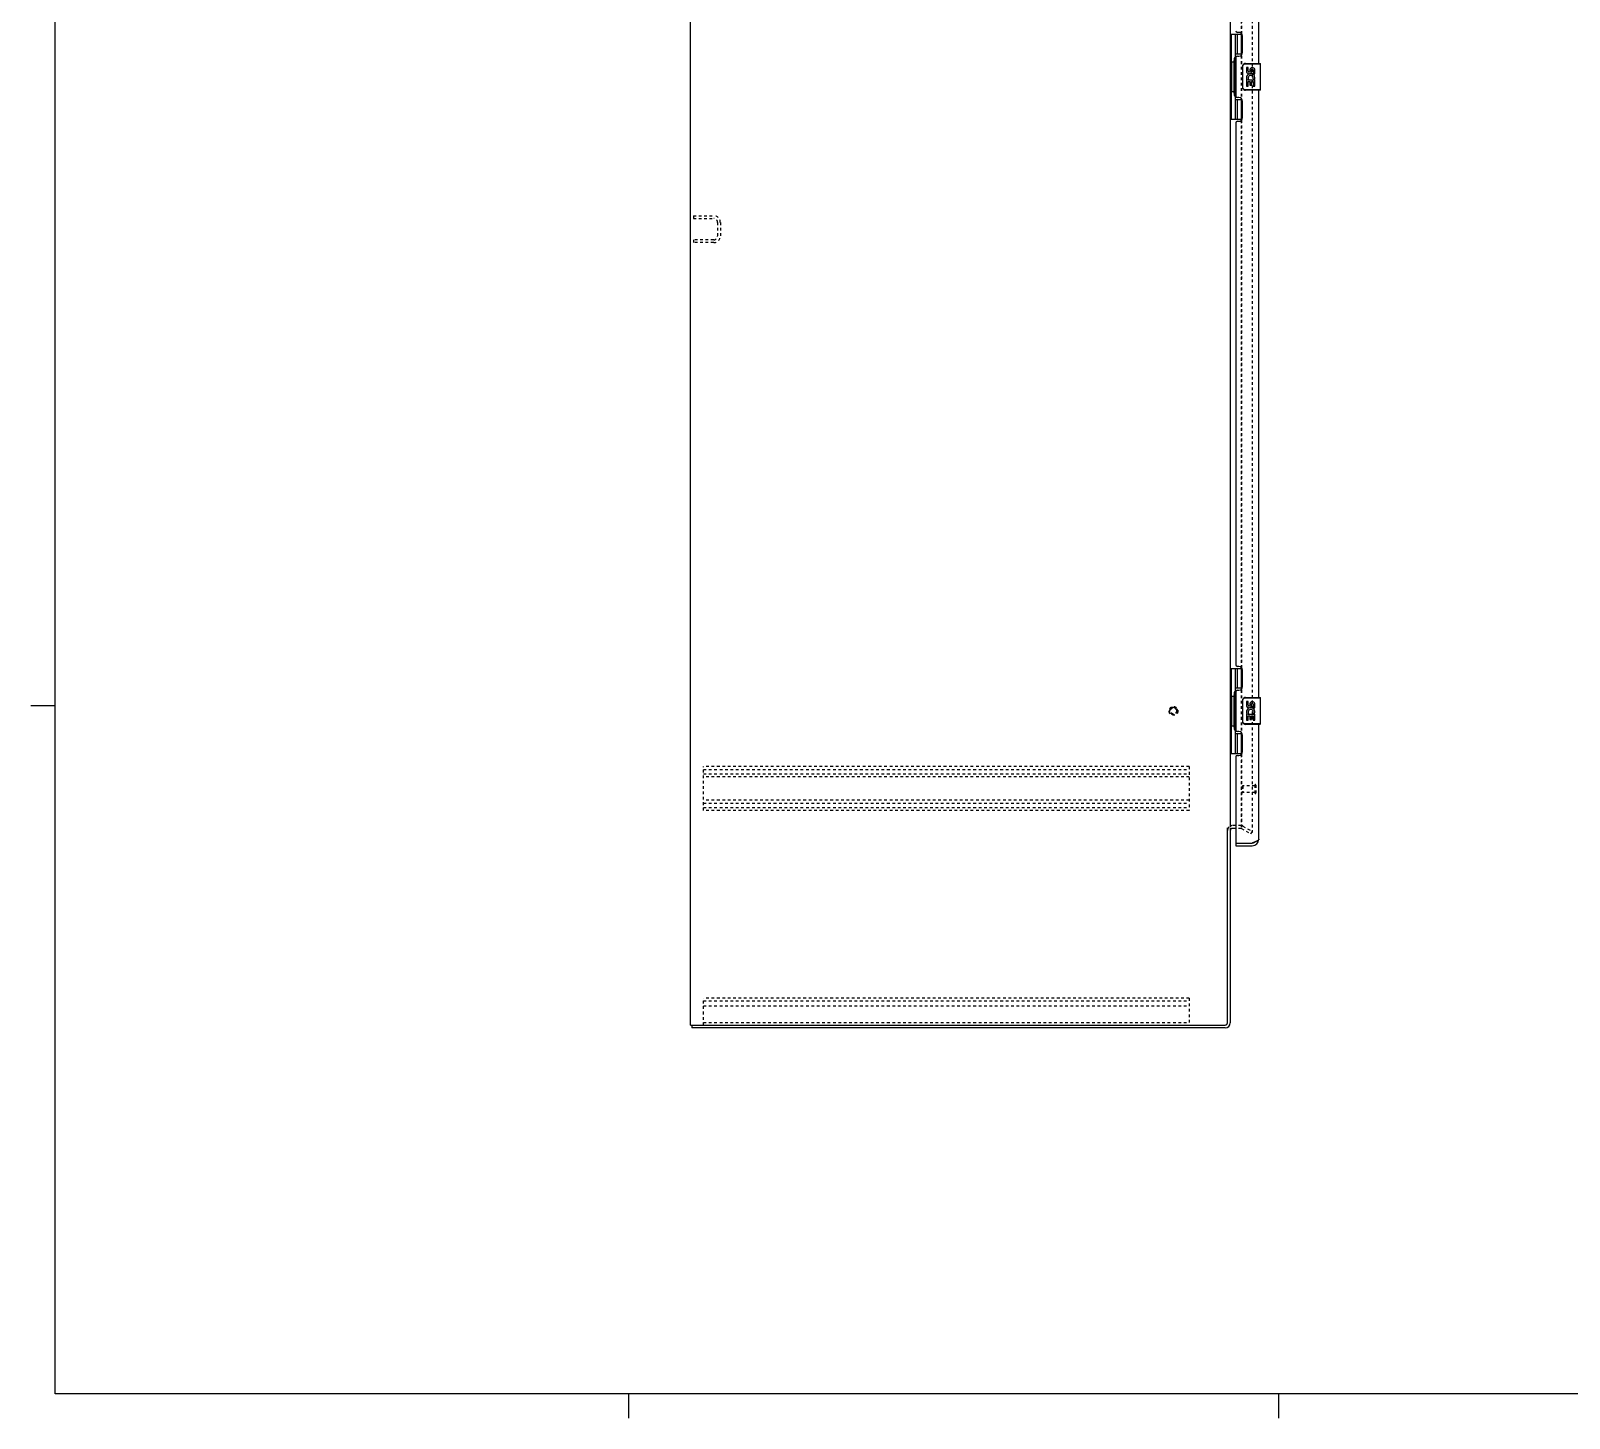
# Model space of a CAD drawing. Header units: inches. Extents: x -15 to 162, y -14 to 102.
# Drawn here: x -14.7 to 42.3, y -13.5 to 37.9 of the extents above; entities that cross this region are included whole.
import ezdxf
from ezdxf.enums import TextEntityAlignment as Align

# ---------------------------------------------------------------- set-up
doc = ezdxf.new("R2010")
doc.units = ezdxf.units.IN
doc.header["$MEASUREMENT"] = 0
doc.linetypes.add('HIDDEN', pattern=[0.2, 0.1, -0.1])
for name, color, linetype in [('ATTRIBUTE', 3, 'Continuous'), ('DEFAULT_2', 8, 'HIDDEN'), ('SLAVE_DOOR_ASSEMBLY', 7, 'Continuous'), ('TITLE BLOCK', 8, 'Continuous')]:
    doc.layers.add(name, color=color, linetype=linetype)

# ---------------------------------------------------------------- blocks, each defined once
blk = doc.blocks.new('*U15')
at = {"layer": 'TITLE BLOCK'}
for p, q in [((0, -22.002), (0, 0)), ((0, -17.052), (-0.176, -17.052)), ((33.98, -22.002), (0, -22.002)), ((4.125, -22.002), (4.125, -22.178)), ((8.801, -22.002), (8.801, -22.178))]:
    blk.add_line(p, q, dxfattribs=at)
at = {"layer": 'ATTRIBUTE'}
for tag, height, p in [('DESDATE', 0.138, (29.855, -20.363)), ('DESCRIPTION1', 0.138, (29.029, -20.894)), ('DESCRIPTION2', 0.138, (29.029, -21.117)), ('SHEET', 0.22, (26.554, -21.287)), ('MACHNAME1', 0.138, (29.029, -21.614)), ('DRAWINGNUM', 0.22, (32.33, -21.7)), ('MACHNAME2', 0.138, (29.029, -21.837))]:
    blk.add_attdef(tag, text='', height=height, dxfattribs=at).set_placement(p, align=Align.MIDDLE)
blk.add_attdef('TOTAL', text='', height=0.22, dxfattribs=at).set_placement((26.554, -21.837), align=Align.MIDDLE_CENTER)

msp = doc.modelspace()

# ---------------------------------------------------------------- linework, layer by layer
at = {"color": 3, "linetype": 'Continuous'}
for p, q in [((9.773, 1.02), (9.773, 90.812)), ((29.773, 87.468), (29.773, 8.364)), ((30.177, 37.741), (30.177, 37.785)), ((30.193, 37.741), (30.193, 37.77)), ((30.177, 34.546), (30.177, 34.591)), ((30.193, 34.561), (30.193, 34.591)), ((30.177, 14.241), (30.177, 14.285)), ((30.193, 14.241), (30.193, 14.27)), ((30.177, 11.046), (30.177, 11.091)), ((30.193, 11.061), (30.193, 11.091)), ((29.669, 1.11), (29.669, 8.333)), ((29.773, 8.332), (29.773, 1.105)), ((29.977, 8.312), (29.858, 8.312)), ((9.773, 1.02), (29.579, 1.02)), ((29.584, 0.916), (9.825, 0.916))]:
    msp.add_line(p, q, dxfattribs=at)
at = {"color": 7, "linetype": 'Continuous'}
msp.add_line((9.825, 1.02), (9.825, 0.916), dxfattribs=at)
for centre, radius, start, end in [((29.858, 8.227), 0.189, 133.5132, 145.9659), ((29.584, 1.105), 0.085, 270, 0)]:
    msp.add_arc(centre, radius, start, end, dxfattribs=at)
at = {"color": 3, "linetype": 'Continuous'}
for centre, radius, start, end in [((29.858, 8.227), 0.085, 90, 180), ((29.579, 1.11), 0.09, 270, 0), ((29.584, 1.105), 0.189, 270, 0)]:
    msp.add_arc(centre, radius, start, end, dxfattribs=at)
at = {"layer": 'DEFAULT_2', "color": 8, "linetype": 'HIDDEN'}
for p, q in [((30.585, 87.65), (30.585, 8.181)), ((30.177, 58.046), (30.177, 37.785)), ((30.193, 58.061), (30.193, 37.77)), ((30.177, 37.741), (30.177, 34.591)), ((30.193, 37.741), (30.193, 34.591)), ((30.177, 34.546), (30.177, 14.285)), ((30.193, 34.561), (30.193, 14.27)), ((9.877, 31.02), (10.63, 31.02)), ((9.877, 31.02), (9.877, 30.916)), ((9.877, 30.916), (10.63, 30.916)), ((10.773, 30.773), (10.773, 30.266)), ((10.877, 30.773), (10.877, 30.266)), ((10.63, 30.124), (9.877, 30.124)), ((9.877, 30.124), (9.877, 30.02)), ((10.63, 30.02), (9.877, 30.02)), ((30.177, 14.241), (30.177, 11.091)), ((30.193, 14.241), (30.193, 11.091)), ((30.177, 11.046), (30.177, 8.364)), ((30.193, 11.061), (30.193, 8.345)), ((28.252, 10.603), (10.252, 10.603)), ((10.252, 8.978), (10.252, 10.603)), ((10.252, 10.499), (28.252, 10.499)), ((10.252, 10.332), (28.252, 10.332)), ((28.252, 10.603), (28.252, 8.978)), ((28.252, 10.228), (10.252, 10.228)), ((28.252, 9.353), (10.252, 9.353)), ((10.252, 9.249), (28.252, 9.249)), ((10.252, 9.082), (28.252, 9.082)), ((28.252, 8.978), (10.252, 8.978)), ((30.177, 8.416), (29.858, 8.416)), ((30.177, 8.312), (29.977, 8.312)), ((30.193, 8.307), (30.533, 8.111)), ((30.245, 8.397), (30.585, 8.201)), ((30.533, 8.111), (30.585, 8.201)), ((28.252, 2.02), (10.252, 2.02)), ((10.252, 1.02), (10.252, 2.02)), ((10.252, 1.916), (28.252, 1.916)), ((10.252, 1.915), (28.252, 1.915)), ((10.252, 1.738), (28.252, 1.738)), ((28.252, 2.02), (28.252, 1.02)), ((10.252, 1.124), (28.252, 1.124))]:
    msp.add_line(p, q, dxfattribs=at)
for points in [[(30.568, 8.161), (30.568, 8.161), (30.566, 8.161), (30.564, 8.162), (30.562, 8.162), (30.56, 8.163)], [(30.585, 8.181), (30.585, 8.179), (30.585, 8.177), (30.584, 8.174), (30.583, 8.172), (30.582, 8.17), (30.581, 8.169), (30.58, 8.167), (30.579, 8.165), (30.577, 8.164), (30.575, 8.163), (30.573, 8.162), (30.572, 8.162), (30.57, 8.161), (30.568, 8.161)]]:
    msp.add_lwpolyline(points, dxfattribs=at)
for radius in [0.164, 0.142, 0.124, 0.114]:
    msp.add_circle((27.669, 12.666), radius, dxfattribs=at)
for centre, radius, start, end in [((10.63, 30.773), 0.246, 0, 90), ((10.63, 30.773), 0.142, 0, 90), ((10.63, 30.266), 0.246, 270, 0), ((10.63, 30.266), 0.142, 270, 0), ((29.858, 8.227), 0.189, 145.9659, 180), ((29.858, 8.227), 0.189, 90, 133.5132), ((30.177, 8.279), 0.137, 60, 90), ((30.177, 8.279), 0.033, 60, 90)]:
    msp.add_arc(centre, radius, start, end, dxfattribs=at)
at = {"layer": 'SLAVE_DOOR_ASSEMBLY', "color": 3, "linetype": 'Continuous'}
for p, q in [((30.831, 36.666), (30.831, 59.166)), ((30.097, 37.813), (30.037, 37.813)), ((30.227, 37.063), (30.227, 37.683)), ((29.977, 36.873), (29.977, 35.458)), ((30.037, 36.933), (30.097, 36.933)), ((30.097, 35.398), (30.037, 35.398)), ((30.831, 13.166), (30.831, 35.666)), ((30.227, 34.648), (30.227, 35.268)), ((29.977, 34.458), (29.977, 14.373)), ((30.037, 34.518), (30.097, 34.518)), ((30.097, 14.313), (30.037, 14.313)), ((30.227, 13.563), (30.227, 14.183)), ((29.977, 13.373), (29.977, 11.958)), ((30.037, 13.433), (30.097, 13.433)), ((30.831, 7.912), (30.831, 12.166)), ((30.097, 11.898), (30.037, 11.898)), ((30.227, 11.148), (30.227, 11.768)), ((29.977, 10.958), (29.977, 7.79)), ((30.037, 11.018), (30.097, 11.018)), ((29.977, 7.666), (30.584, 7.666)), ((29.997, 7.77), (30.584, 7.77))]:
    msp.add_line(p, q, dxfattribs=at)
at = {"layer": 'SLAVE_DOOR_ASSEMBLY', "color": 7, "linetype": 'Continuous'}
for p, q in [((29.773, 37.741), (30.213, 37.741)), ((29.812, 37.741), (29.812, 36.716)), ((29.95, 37.741), (29.95, 34.591)), ((30.036, 37.006), (30.036, 37.741)), ((30.177, 37.741), (30.177, 36.961)), ((29.79, 36.716), (29.913, 36.716)), ((29.79, 36.716), (29.79, 35.616)), ((29.834, 35.616), (29.834, 36.716)), ((29.913, 36.746), (29.913, 36.766)), ((29.913, 35.616), (29.913, 36.716)), ((30.177, 37.006), (29.95, 37.006)), ((30.236, 36.566), (30.243, 36.566)), ((30.236, 35.766), (30.236, 36.566)), ((30.243, 35.766), (30.243, 36.566)), ((30.333, 36.651), (30.891, 36.651)), ((30.336, 36.666), (30.876, 36.666)), ((30.371, 36.666), (30.371, 36.651)), ((30.436, 36.511), (30.373, 36.511)), ((30.373, 36.511), (30.373, 36.375)), ((30.436, 36.375), (30.436, 36.511)), ((30.628, 36.666), (30.628, 36.651)), ((30.891, 35.681), (30.891, 36.651)), ((30.392, 36.05), (30.373, 36.05)), ((30.373, 36.05), (30.373, 35.82)), ((30.426, 36.05), (30.453, 36.069)), ((30.426, 36.05), (30.688, 36.05)), ((30.436, 35.987), (30.501, 35.987)), ((30.436, 35.82), (30.436, 35.987)), ((30.501, 36.438), (30.501, 36.369)), ((30.501, 35.987), (30.501, 35.851)), ((30.562, 36.375), (30.562, 36.417)), ((30.562, 35.987), (30.625, 35.987)), ((30.562, 35.851), (30.562, 35.987)), ((30.617, 36.086), (30.675, 36.061)), ((30.625, 36.417), (30.625, 36.281)), ((30.625, 36.281), (30.688, 36.281)), ((30.625, 35.987), (30.625, 35.82)), ((30.688, 36.281), (30.688, 36.417)), ((30.688, 35.82), (30.688, 36.05)), ((29.79, 35.616), (29.913, 35.616)), ((29.812, 35.616), (29.812, 34.591)), ((29.913, 35.565), (29.913, 35.585)), ((30.177, 35.37), (30.177, 34.591)), ((30.236, 35.766), (30.243, 35.766)), ((30.891, 35.681), (30.333, 35.681)), ((30.876, 35.666), (30.336, 35.666)), ((30.371, 35.666), (30.371, 35.681)), ((30.373, 35.82), (30.436, 35.82)), ((30.501, 35.851), (30.562, 35.851)), ((30.625, 35.82), (30.688, 35.82)), ((30.628, 35.666), (30.628, 35.681)), ((29.95, 35.326), (30.177, 35.326)), ((30.036, 34.591), (30.036, 35.326)), ((29.773, 34.591), (30.213, 34.591)), ((29.773, 14.241), (30.213, 14.241)), ((29.812, 14.241), (29.812, 13.216)), ((29.95, 14.241), (29.95, 11.091)), ((30.036, 13.506), (30.036, 14.241)), ((30.177, 14.241), (30.177, 13.461)), ((29.79, 13.216), (29.913, 13.216)), ((29.79, 13.216), (29.79, 12.116)), ((29.834, 12.116), (29.834, 13.216)), ((29.913, 13.246), (29.913, 13.266)), ((29.913, 12.116), (29.913, 13.216)), ((30.177, 13.506), (29.95, 13.506)), ((30.333, 13.151), (30.891, 13.151)), ((30.336, 13.166), (30.876, 13.166)), ((30.371, 13.166), (30.371, 13.151)), ((30.628, 13.166), (30.628, 13.151)), ((30.891, 12.181), (30.891, 13.151)), ((30.236, 13.066), (30.243, 13.066)), ((30.236, 12.266), (30.236, 13.066)), ((30.243, 12.266), (30.243, 13.066)), ((30.436, 13.011), (30.373, 13.011)), ((30.373, 13.011), (30.373, 12.875)), ((30.392, 12.55), (30.373, 12.55)), ((30.373, 12.55), (30.373, 12.32)), ((30.426, 12.55), (30.453, 12.569)), ((30.426, 12.55), (30.688, 12.55)), ((30.436, 12.875), (30.436, 13.011)), ((30.501, 12.938), (30.501, 12.869)), ((30.562, 12.875), (30.562, 12.917)), ((30.617, 12.586), (30.675, 12.561)), ((30.625, 12.917), (30.625, 12.781)), ((30.625, 12.781), (30.688, 12.781)), ((30.688, 12.781), (30.688, 12.917)), ((30.688, 12.32), (30.688, 12.55)), ((29.79, 12.116), (29.913, 12.116)), ((29.812, 12.116), (29.812, 11.091)), ((29.913, 12.065), (29.913, 12.085)), ((30.236, 12.266), (30.243, 12.266)), ((30.891, 12.181), (30.333, 12.181)), ((30.876, 12.166), (30.336, 12.166)), ((30.371, 12.166), (30.371, 12.181)), ((30.373, 12.32), (30.436, 12.32)), ((30.436, 12.487), (30.501, 12.487)), ((30.436, 12.32), (30.436, 12.487)), ((30.501, 12.487), (30.501, 12.351)), ((30.501, 12.351), (30.562, 12.351)), ((30.562, 12.487), (30.625, 12.487)), ((30.562, 12.351), (30.562, 12.487)), ((30.625, 12.487), (30.625, 12.32)), ((30.625, 12.32), (30.688, 12.32)), ((30.628, 12.166), (30.628, 12.181)), ((29.95, 11.826), (30.177, 11.826)), ((30.036, 11.091), (30.036, 11.826)), ((30.177, 11.87), (30.177, 11.091)), ((29.773, 11.091), (30.213, 11.091)), ((29.977, 7.77), (29.997, 7.77)), ((29.977, 7.77), (29.977, 7.666))]:
    msp.add_line(p, q, dxfattribs=at)
at = {"layer": 'SLAVE_DOOR_ASSEMBLY', "color": 8, "linetype": 'HIDDEN'}
for p, q in [((30.227, 9.884), (30.227, 9.656)), ((30.684, 9.894), (30.237, 9.894)), ((30.237, 9.894), (30.237, 9.646)), ((30.684, 9.912), (30.684, 9.628)), ((30.727, 9.912), (30.727, 9.628)), ((30.684, 9.646), (30.237, 9.646))]:
    msp.add_line(p, q, dxfattribs=at)
at = {"layer": 'SLAVE_DOOR_ASSEMBLY', "color": 7, "linetype": 'Continuous'}
for points in [[(29.95, 36.982), (29.95, 36.978), (29.95, 36.975), (29.951, 36.971), (29.953, 36.966), (29.954, 36.962), (29.956, 36.957), (29.959, 36.951), (29.962, 36.945), (29.965, 36.939), (29.969, 36.932), (29.973, 36.924), (29.978, 36.916), (29.983, 36.908), (29.986, 36.905)], [(30.236, 36.566), (30.236, 36.572), (30.237, 36.578), (30.237, 36.584), (30.239, 36.59), (30.24, 36.596), (30.242, 36.602)], [(30.243, 36.566), (30.243, 36.57), (30.243, 36.574), (30.244, 36.579), (30.245, 36.584), (30.246, 36.589), (30.248, 36.594), (30.25, 36.599), (30.253, 36.605), (30.257, 36.61), (30.261, 36.616), (30.265, 36.621), (30.271, 36.627), (30.277, 36.632), (30.284, 36.637), (30.292, 36.641), (30.3, 36.645), (30.308, 36.647), (30.316, 36.649), (30.325, 36.65), (30.333, 36.651)], [(30.336, 36.666), (30.335, 36.665), (30.335, 36.665), (30.335, 36.664), (30.334, 36.663), (30.334, 36.661), (30.334, 36.659), (30.334, 36.657), (30.333, 36.655), (30.333, 36.653), (30.333, 36.651)], [(29.986, 35.427), (29.983, 35.423), (29.978, 35.415), (29.973, 35.407), (29.969, 35.399), (29.965, 35.392), (29.962, 35.386), (29.959, 35.38), (29.956, 35.375), (29.954, 35.369), (29.953, 35.365), (29.951, 35.36), (29.95, 35.356), (29.95, 35.353), (29.95, 35.349)], [(30.242, 35.729), (30.24, 35.735), (30.239, 35.741), (30.237, 35.747), (30.237, 35.753), (30.236, 35.759), (30.236, 35.766)], [(30.333, 35.681), (30.325, 35.681), (30.316, 35.682), (30.308, 35.684), (30.3, 35.687), (30.292, 35.69), (30.284, 35.694), (30.277, 35.699), (30.271, 35.704), (30.265, 35.71), (30.261, 35.715), (30.257, 35.721), (30.253, 35.726), (30.25, 35.732), (30.248, 35.737), (30.246, 35.742), (30.245, 35.747), (30.244, 35.752), (30.243, 35.757), (30.243, 35.761), (30.243, 35.766)], [(30.336, 35.666), (30.335, 35.666), (30.335, 35.666), (30.335, 35.667), (30.334, 35.668), (30.334, 35.67), (30.334, 35.672), (30.334, 35.674), (30.333, 35.676), (30.333, 35.678), (30.333, 35.681)], [(29.95, 13.482), (29.95, 13.478), (29.95, 13.475), (29.951, 13.471), (29.953, 13.466), (29.954, 13.462), (29.956, 13.457), (29.959, 13.451), (29.962, 13.445), (29.965, 13.439), (29.969, 13.432), (29.973, 13.424), (29.978, 13.416), (29.983, 13.408), (29.986, 13.405)], [(30.243, 13.066), (30.243, 13.07), (30.243, 13.074), (30.244, 13.079), (30.245, 13.084), (30.246, 13.089), (30.248, 13.094), (30.25, 13.099), (30.253, 13.105), (30.257, 13.11), (30.261, 13.116), (30.265, 13.121), (30.271, 13.127), (30.277, 13.132), (30.284, 13.137), (30.292, 13.141), (30.3, 13.145), (30.308, 13.147), (30.316, 13.149), (30.325, 13.15), (30.333, 13.151)], [(30.336, 13.166), (30.335, 13.165), (30.335, 13.165), (30.335, 13.164), (30.334, 13.163), (30.334, 13.161), (30.334, 13.159), (30.334, 13.157), (30.333, 13.155), (30.333, 13.153), (30.333, 13.151)], [(30.236, 13.066), (30.236, 13.072), (30.237, 13.078), (30.237, 13.084), (30.239, 13.09), (30.24, 13.096), (30.242, 13.102)], [(30.242, 12.229), (30.24, 12.235), (30.239, 12.241), (30.237, 12.247), (30.237, 12.253), (30.236, 12.259), (30.236, 12.266)], [(30.333, 12.181), (30.325, 12.181), (30.316, 12.182), (30.308, 12.184), (30.3, 12.187), (30.292, 12.19), (30.284, 12.194), (30.277, 12.199), (30.271, 12.204), (30.265, 12.21), (30.261, 12.215), (30.257, 12.221), (30.253, 12.226), (30.25, 12.232), (30.248, 12.237), (30.246, 12.242), (30.245, 12.247), (30.244, 12.252), (30.243, 12.257), (30.243, 12.261), (30.243, 12.266)], [(30.336, 12.166), (30.335, 12.166), (30.335, 12.166), (30.335, 12.167), (30.334, 12.168), (30.334, 12.17), (30.334, 12.172), (30.334, 12.174), (30.333, 12.176), (30.333, 12.178), (30.333, 12.181)], [(29.986, 11.927), (29.983, 11.923), (29.978, 11.915), (29.973, 11.907), (29.969, 11.899), (29.965, 11.892), (29.962, 11.886), (29.959, 11.88), (29.956, 11.875), (29.954, 11.869), (29.953, 11.865), (29.951, 11.86), (29.95, 11.856), (29.95, 11.853), (29.95, 11.849)]]:
    msp.add_lwpolyline(points, dxfattribs=at)
at = {"layer": 'SLAVE_DOOR_ASSEMBLY', "color": 3, "linetype": 'Continuous'}
msp.add_lwpolyline([(30.831, 7.912), (30.83, 7.906), (30.829, 7.9), (30.826, 7.894), (30.822, 7.888), (30.818, 7.882), (30.812, 7.876), (30.805, 7.87), (30.798, 7.865), (30.789, 7.859), (30.78, 7.853), (30.77, 7.847), (30.758, 7.841), (30.747, 7.835), (30.734, 7.829), (30.721, 7.823), (30.707, 7.817), (30.693, 7.811), (30.679, 7.805), (30.663, 7.799), (30.648, 7.793), (30.632, 7.787), (30.616, 7.781), (30.6, 7.775), (30.584, 7.77)], dxfattribs=at)
for centre, radius, start, end in [((30.037, 37.873), 0.06, 180, 270), ((30.097, 37.683), 0.13, 0, 90), ((30.097, 37.063), 0.13, 270, 0), ((30.037, 36.873), 0.06, 90, 180), ((30.037, 35.458), 0.06, 180, 270), ((30.097, 35.268), 0.13, 0, 90), ((30.037, 34.458), 0.06, 90, 180), ((30.097, 34.648), 0.13, 270, 0), ((30.037, 14.373), 0.06, 180, 270), ((30.097, 14.183), 0.13, 0, 90), ((30.037, 13.373), 0.06, 90, 180), ((30.097, 13.563), 0.13, 270, 0), ((30.037, 11.958), 0.06, 180, 270), ((30.097, 11.768), 0.13, 0, 90), ((30.037, 10.958), 0.06, 90, 180), ((30.097, 11.148), 0.13, 270, 0), ((29.997, 7.79), 0.02, 180, 270), ((30.584, 7.912), 0.246, 270, 0)]:
    msp.add_arc(centre, radius, start, end, dxfattribs=at)
at = {"layer": 'SLAVE_DOOR_ASSEMBLY', "color": 7, "linetype": 'Continuous'}
for centre, radius, start, end in [((30.336, 36.566), 0.1, 90, 158.7946), ((30.593, 36.417), 0.0943, 68.6999, 167.4338), ((30.593, 36.417), 0.0943, 0, 68.6704), ((30.876, 36.651), 0.015, 0, 90), ((30.468, 36.375), 0.0943, 180, 0), ((30.527, 36.123), 0.154, 161.4199, 206.1963), ((30.53, 36.124), 0.157, 336.5966, 161.8791), ((30.53, 36.124), 0.157, 205.737, 207.8532), ((30.468, 36.375), 0.0314, 180, 261.2295), ((30.53, 36.124), 0.0943, 336.5966, 215.1122), ((30.467, 36.38), 0.0362, 263.4285, 341.7628), ((30.593, 36.417), 0.0314, 0, 180.0485), ((30.336, 35.766), 0.1, 201.205, 270), ((30.876, 35.681), 0.015, 270, 0), ((30.336, 13.066), 0.1, 90, 158.7946), ((30.876, 13.151), 0.015, 0, 90), ((30.468, 12.875), 0.0943, 180, 0), ((30.527, 12.623), 0.154, 161.4199, 206.1963), ((30.53, 12.624), 0.157, 336.5966, 161.8791), ((30.53, 12.624), 0.157, 205.737, 207.8532), ((30.468, 12.875), 0.0314, 180, 261.2295), ((30.53, 12.624), 0.0943, 336.5966, 215.1122), ((30.467, 12.88), 0.0362, 263.4285, 341.7628), ((30.593, 12.917), 0.0943, 68.6999, 167.4338), ((30.593, 12.917), 0.0314, 0, 180.0485), ((30.593, 12.917), 0.0943, 0, 68.6704), ((30.336, 12.266), 0.1, 201.205, 270), ((30.876, 12.181), 0.015, 270, 0), ((30.584, 7.912), 0.142, 270, 311.3394), ((30.667, 8.056), 0.26, 267.373, 270)]:
    msp.add_arc(centre, radius, start, end, dxfattribs=at)
at = {"layer": 'SLAVE_DOOR_ASSEMBLY', "color": 8, "linetype": 'HIDDEN'}
for centre, radius, start, end in [((30.237, 9.884), 0.01, 90, 180), ((30.705, 9.912), 0.0215, 0, 180), ((30.237, 9.656), 0.01, 180, 270), ((30.705, 9.628), 0.0215, 180, 0)]:
    msp.add_arc(centre, radius, start, end, dxfattribs=at)
at = {"layer": 'SLAVE_DOOR_ASSEMBLY', "color": 7, "linetype": 'Continuous'}
for centre, start_param, end_param in [((30.017, 36.756), 0.699287, 1.51401), ((30.017, 36.756), -4.655602, -3.84088), ((30.017, 35.575), 0.699287, 1.51401), ((30.017, 35.575), -4.655602, -3.84088), ((30.017, 13.256), 0.699287, 1.51401), ((30.017, 13.256), -4.655602, -3.84088), ((30.017, 12.075), 0.699287, 1.51401), ((30.017, 12.075), -4.655602, -3.84088)]:
    msp.add_ellipse(centre, major_axis=(0, 0.18), ratio=0.579493, start_param=start_param, end_param=end_param, dxfattribs=at)

# ---------------------------------------------------------------- block references
at = {"xscale": 5.150152606739742, "yscale": 5.150152606739742, "zscale": 5.150152606739742}
msp.add_blockref('*U15', (-13.771, 100.673), dxfattribs=at)

doc.saveas('drawing.dxf')
